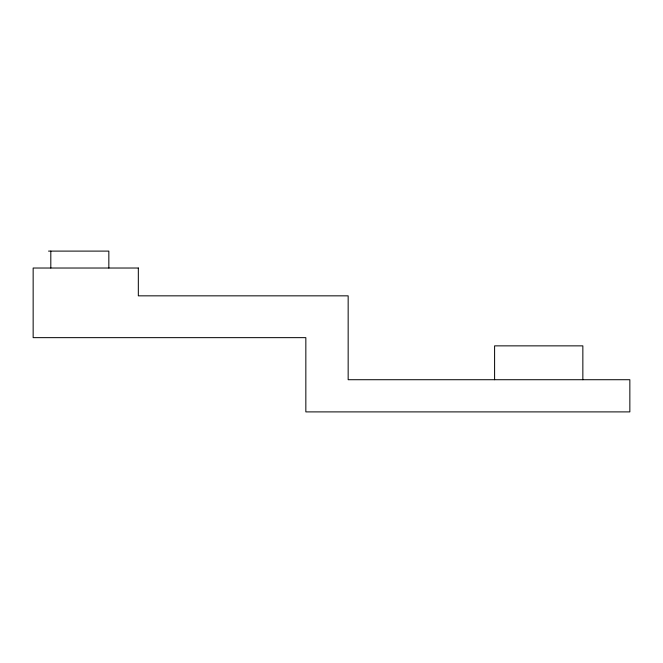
<?xml version="1.0" encoding="UTF-8"?>
<svg xmlns="http://www.w3.org/2000/svg" width="663" height="663" viewBox="0 0 663 663"><rect width="100%" height="100%" fill="white"/><g stroke="black" fill="none" stroke-linecap="round" stroke-linejoin="round"><path stroke-width="0.99" d="M48.532 251.103L108.84 251.103L108.84 268.026M582.852 379.717L582.852 345.862L494.598 345.862L494.598 379.717M50.811 251.103L50.811 268.026M138.327 268.026L33.15 268.026L33.15 337.649L305.842 337.649L305.842 411.897L629.85 411.897L629.85 379.717L348.158 379.717L348.158 295.839L138.327 295.839L138.327 268.026"/></g></svg>
